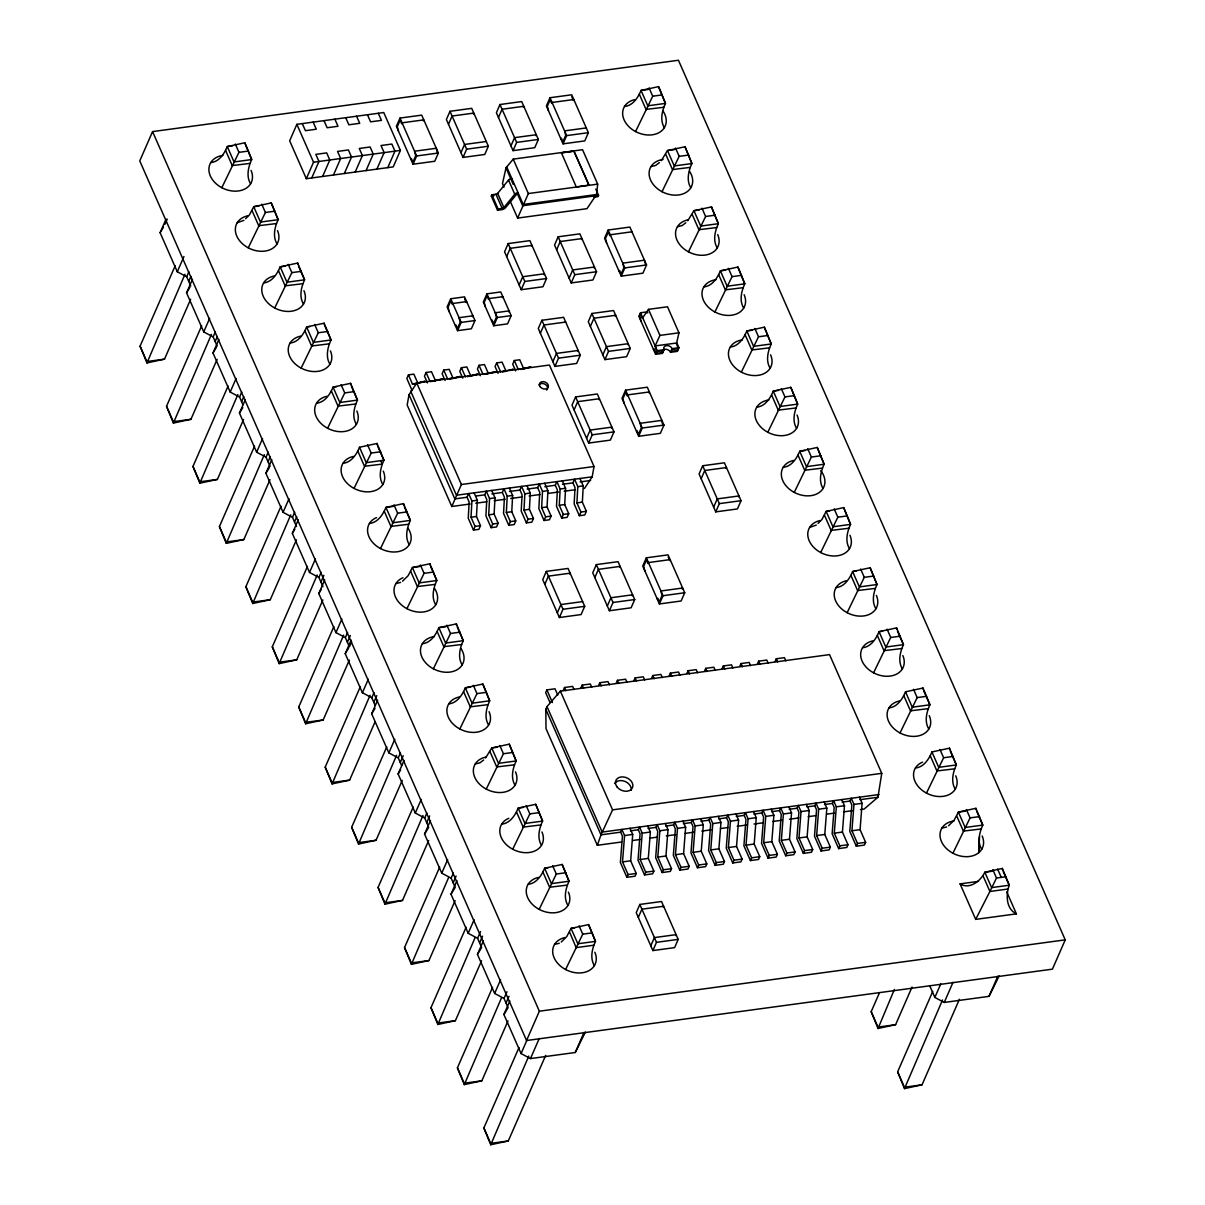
<?xml version="1.0" encoding="UTF-8"?>
<svg xmlns="http://www.w3.org/2000/svg" width="1205" height="1205" viewBox="0 0 1205 1205"><rect width="100%" height="100%" fill="white"/><g stroke="black" fill="none" stroke-linecap="round" stroke-linejoin="round"><path stroke-width="1.5" d="M960.069 883.867C969.769 889.998 980.795 880.704 984.831 872.224L1002.364 868.443L1009.248 885.223C1005.844 894.547 1005.874 908.871 1016.402 913.857L975.689 919.385L960.069 883.867L978.581 881.367M948.546 825.756L954.134 820.213L958.382 812.095L975.914 808.314L982.798 825.094C979.409 832.414 977.15 842.054 981.714 849.329M979.303 839.599L978.731 852.733L979.499 836.707M473.475 530.064L475.071 526.404L471.035 517.246L471.923 500.994L468.655 493.583L467.058 497.243L469.137 501.973L468.263 518.24L473.475 530.064L478.897 529.341L480.494 525.666L476.472 516.508L477.346 500.256L474.092 492.845M491.113 527.669L492.709 524.009L488.688 514.851L489.561 498.599L486.308 491.188L484.696 494.848L486.79 499.578L485.916 515.845L491.113 527.669L496.55 526.947L498.147 523.271L494.125 514.113L494.999 497.861L491.73 490.45M508.766 525.29L510.363 521.614L506.341 512.456L507.215 496.204L503.946 488.793L502.349 492.453L504.428 497.183L503.554 513.451L508.766 525.29L514.189 524.552L515.785 520.876L511.764 511.733L512.637 495.466L509.384 488.055M526.404 522.895L528.016 519.219L523.979 510.061L524.853 493.809L521.599 486.398L520.003 490.058L522.081 494.788L521.208 511.056L526.404 522.895L531.842 522.157L533.438 518.481L529.417 509.338L530.29 493.071L527.022 485.66M544.058 520.5L545.654 516.825L541.632 507.667L542.506 491.414L539.253 484.003L537.641 487.663L539.735 492.393L538.846 508.661L544.058 520.5L549.48 519.762L551.092 516.101L547.055 506.944L547.944 490.676L544.675 483.265M561.711 518.105L563.307 514.43L559.271 505.272L560.159 489.019L556.891 481.608L555.294 485.269L557.373 489.998L556.499 506.266L561.711 518.105L567.133 517.367L568.73 513.707L564.708 504.549L565.582 488.281L562.328 480.87M579.349 515.71L580.946 512.035L576.924 502.892L577.798 486.624L574.544 479.213L572.932 482.874L575.026 487.603L574.152 503.871L579.349 515.71L584.787 514.972L586.383 511.312L582.361 502.154L583.235 485.886L579.967 478.475M626.886 877.315L628.091 874.574L622.518 861.906L624.567 835.547L621.87 829.417L620.665 832.158L622.428 836.165L620.379 862.524L626.886 877.315L635.035 876.216L636.225 873.474L630.652 860.792L632.715 834.432L630.019 828.302M644.539 874.935L645.729 872.179L640.156 859.511L642.205 833.152L639.524 827.022L638.319 829.763L640.081 833.77L638.017 860.129L644.539 874.935L652.673 873.821L653.878 871.079L648.305 858.397L650.354 832.037L647.657 825.922M662.178 872.541L663.383 869.784L657.81 857.116L659.858 830.757L657.162 824.627L655.972 827.368L657.719 831.375L655.671 857.734L662.178 872.541L670.326 871.426L671.531 868.685L665.958 856.002L668.007 829.642L665.311 823.527M679.831 870.146L681.021 867.389L675.448 854.722L677.511 828.362L674.815 822.232L673.61 824.973L675.372 828.98L673.324 855.339L679.831 870.146L687.965 869.031L689.17 866.29L683.596 853.607L685.645 827.248L682.964 821.132M697.469 867.751L698.674 864.994L693.101 852.327L695.149 825.967L692.453 819.837L691.263 822.578L693.026 826.585L690.962 852.944L697.469 867.751L705.618 866.636L706.823 863.895L701.25 851.212L703.298 824.853L700.602 818.737M715.122 865.356L716.327 862.599L710.754 849.932L712.803 823.572L710.106 817.442L708.902 820.183L710.664 824.19L708.615 850.549L715.122 865.356L723.271 864.241L724.461 861.5L718.888 848.832L720.952 822.458L718.255 816.342M732.761 862.961L733.966 860.204L728.392 847.537L730.441 821.177L727.76 815.047L726.555 817.788L728.317 821.795L726.254 848.154L732.761 862.961L740.909 861.846L742.114 859.105L736.541 846.437L738.59 820.063L735.894 813.947M750.414 860.566L751.619 857.809L746.046 845.142L748.094 818.782L745.398 812.652L744.208 815.393L745.955 819.4L743.907 845.759L750.414 860.566L758.563 859.451L759.768 856.71L754.194 844.042L756.243 817.668L753.547 811.552M768.067 858.171L769.257 855.414L763.684 842.747L765.747 816.388L763.051 810.257L761.846 812.998L763.609 817.005L761.56 843.364L768.067 858.171L776.201 857.056L777.406 854.315L771.833 841.647L773.881 815.273L771.2 809.158M785.705 855.776L786.91 853.02L781.337 840.352L783.386 813.993L780.689 807.862L779.499 810.604L781.262 814.61L779.198 840.97L785.705 855.776L793.854 854.661L795.059 851.92L789.486 839.252L791.534 812.878L788.838 806.763M803.358 853.381L804.563 850.625L798.99 837.957L801.039 811.598L798.343 805.467L797.138 808.209L798.9 812.215L796.851 838.575L803.358 853.381L811.507 852.266L812.697 849.525L807.124 836.857L809.188 810.483L806.491 804.368M820.997 850.986L822.202 848.23L816.629 835.562L818.677 809.203L815.996 803.072L814.791 805.829L816.553 809.82L814.49 836.18L820.997 850.986L829.145 849.871L830.35 847.13L824.777 834.463L826.826 808.103L824.13 801.973M838.65 848.591L839.855 845.835L834.282 833.167L836.33 806.808L833.634 800.677L832.444 803.434L834.191 807.425L832.143 833.785L838.65 848.591L846.799 847.476L847.989 844.735L842.431 832.068L844.479 805.708L841.783 799.578M856.303 846.196L857.493 843.44L851.92 830.772L853.984 804.413L851.287 798.282L850.082 801.039L851.845 805.03L849.796 831.39L856.303 846.196L864.437 845.082L865.642 842.34L860.069 829.673L862.117 803.313L859.436 797.183M510.061 200.874L517.623 218.09L586.971 208.676L596.535 194.517L597.695 184.139L582.557 149.721L513.21 159.12L506.01 167.857L502.485 183.657L504.006 187.106M860.37 809.594L864.09 809.082L877.918 797.258L881.759 773.339L829.537 654.616L560.37 691.143L547.01 706.597L545.805 709.338L546.016 728.648L597.319 845.292L621.569 841.994M584.44 488.492L592.182 476.819L594.035 466.516L549.42 365.04L416.779 383.039L409.022 394.713L407.17 405.016L451.8 506.492L470.221 503.991M640.141 313.692L642.22 318.421L648.501 309.354L667.51 306.778L678.957 332.821L676.442 343.892L678.52 348.622L671.727 349.54M210.77 162.585C219.069 161.937 224.401 153.592 227.278 146.558L244.811 142.777L251.694 159.557C248.305 166.877 246.046 176.517 250.61 183.793M245.609 218.753L249.48 214.821L253.728 206.703L271.261 202.907L278.144 219.687C274.74 227.007 272.481 236.647 277.06 243.937M263.654 282.874C271.953 282.211 277.286 273.866 280.178 266.832L297.71 263.051L304.579 279.831C301.19 287.151 298.93 296.791 303.494 304.082M290.104 343.003C298.403 342.356 303.735 334.011 306.612 326.977L324.16 323.196L331.029 339.976C327.64 347.296 325.38 356.936 329.944 364.211M316.553 403.148C324.853 402.5 330.185 394.156 333.062 387.121L350.595 383.326L357.478 400.105C354.074 407.426 351.815 417.066 356.394 424.356M369.438 523.422C377.737 522.774 383.07 514.43 385.946 507.395L403.494 503.615L410.363 520.394C406.974 527.715 404.714 537.355 409.278 544.63M402.56 581.202L408.149 575.659L412.396 567.54L429.929 563.744L436.812 580.524C433.423 587.859 431.164 597.484 435.728 604.774M422.337 643.711C430.637 643.048 435.969 634.704 438.846 627.669L456.379 623.889L463.262 640.668C459.858 647.989 457.599 657.629 462.178 664.919M448.772 703.856C457.072 703.193 462.404 694.848 465.296 687.814L482.828 684.033L489.697 700.813C486.308 708.133 484.049 717.773 488.612 725.049M624.521 106.447C632.836 105.799 638.153 97.439 641.045 90.42L658.578 86.624L665.461 103.404C662.057 110.724 659.798 120.364 664.362 127.655M485.555 758.035L491.73 747.959L509.278 744.178L516.147 760.957C512.758 768.278 510.498 777.903 515.062 785.193M661.304 160.642L667.48 150.55L685.027 146.769L691.896 163.549C688.507 170.869 686.248 180.509 690.811 187.799M501.672 824.13C509.971 823.482 515.303 815.122 518.18 808.088L535.713 804.307L542.596 821.087C539.192 828.407 536.933 838.047 541.512 845.338M687.754 220.786L693.929 210.694L711.462 206.914L718.346 223.693C714.957 231.014 712.682 240.654 717.261 247.929M528.121 884.274C536.421 883.611 541.738 875.267 544.63 868.233L562.163 864.452L569.046 881.232C565.642 888.552 563.383 898.192 567.947 905.467M703.871 286.865C712.17 286.218 717.487 277.873 720.379 270.839L737.912 267.043L744.795 283.823C741.391 291.143 739.132 300.783 743.711 308.073M561.229 942.039L566.817 936.496L571.065 928.377L588.612 924.597L595.481 941.376C592.092 948.697 589.832 958.321 594.396 965.612M730.305 347.01C738.605 346.347 743.937 338.003 746.814 330.968L764.362 327.188L771.23 343.967C767.841 351.288 765.582 360.928 770.146 368.218M756.755 407.139C765.055 406.492 770.387 398.147 773.264 391.113L790.796 387.332L797.68 404.112C794.291 411.432 792.031 421.072 796.595 428.347M783.205 467.284C791.504 466.636 796.836 458.292 799.713 451.257L817.246 447.462L824.13 464.241C820.726 471.577 818.466 481.202 823.045 488.492M818.044 523.452L821.9 519.521L826.163 511.387L843.696 507.606L850.579 524.386C847.175 531.706 844.916 541.346 849.48 548.637M836.089 587.573C844.389 586.91 849.721 578.566 852.598 571.532L870.146 567.751L877.014 584.53C873.625 591.851 871.366 601.491 875.93 608.766M862.539 647.703C870.838 647.055 876.171 638.71 879.048 631.676L896.58 627.895L903.464 644.675C900.075 651.995 897.8 661.62 902.379 668.911M888.989 707.847C897.288 707.199 902.605 698.84 905.497 691.806L923.03 688.025L929.914 704.805C926.509 712.125 924.25 721.765 928.829 729.055M915.423 767.992C923.723 767.329 929.055 758.984 931.932 751.95L949.48 748.169L956.348 764.949C952.959 772.269 950.7 781.909 955.264 789.185M597.319 845.292L600.994 834.839L612.577 809.865L560.37 691.143M451.8 506.492L461.394 484.515L416.779 383.039M517.623 218.09L528.347 193.553L513.21 159.12M152.568 131.601L139.765 160.913L526.555 1040.517L1052.432 969.151L1065.235 939.855L678.445 60.25L152.568 131.601L539.358 1011.206L526.555 1040.517M190.736 285.992L186.685 276.758L177.286 271.773L160.114 232.701L166.034 219.129M165.025 224.175L167.224 219.144M190.661 299.262L164.498 359.15L146.95 362.931L140.081 346.151L175.207 265.733M177.286 271.773L183.958 256.499M184.968 274.273L146.95 362.931M221.81 187.709L238.951 152.342L235.321 144.058M186.685 276.758L188.884 271.728M188.718 281.383L190.917 276.352M217.186 346.136L213.134 336.903L203.735 331.902L186.564 292.845L192.484 279.274M217.111 359.391L190.932 419.295L173.4 423.076L166.531 406.296L201.657 325.862M203.735 331.902L209.67 318.346M296.867 124.326L289.667 140.804L306.326 178.686L393.207 166.893L400.406 150.414L383.747 112.532L296.867 124.326L313.526 162.208L306.326 178.686M211.417 334.418L173.4 423.076M248.26 247.838L265.401 212.487L261.756 204.202M213.134 336.903L215.334 331.872M215.153 341.527L217.352 336.481M242.958 404.744L239.569 397.048L230.185 392.047L212.999 352.975L218.933 339.418M311.749 177.948L318.948 161.47L315.831 154.361L326.691 152.899L329.809 159.994L322.609 176.472M243.546 419.536L217.382 479.424L199.849 483.205L192.966 466.425L228.107 386.007M230.185 392.047L236.105 378.475M333.469 174.996L340.669 158.518L337.551 151.423L348.411 149.947L351.529 157.042L344.329 173.535M237.867 394.562L199.849 483.205M274.71 307.983L291.851 272.631L288.206 264.347M239.569 397.048L241.768 392.002M241.603 401.657L243.802 396.626M270.086 466.41L266.019 457.177L256.635 452.191L239.449 413.119L245.368 399.548M355.189 172.059L362.389 155.581L359.271 148.471L370.131 146.995L373.249 154.104L366.049 170.583M269.995 479.68L243.832 539.569L226.299 543.35L219.415 526.57L254.556 446.151M376.909 169.107L384.109 152.628L380.991 145.519L391.851 144.058L394.969 151.152L387.769 167.631M399.985 118.075L396.385 126.329L413.044 164.211L434.764 161.259L438.364 153.02L421.705 115.138L399.985 118.075L416.644 155.972L413.044 164.211M256.635 452.191L262.554 438.62M398.478 131.059L397.304 126.585L400.105 120.184L401.672 123.738L402.078 122.82L423.799 119.867L423.392 120.786M264.302 454.692L226.299 543.35M301.145 368.128L318.301 332.761L314.656 324.476M266.019 457.177L268.218 452.146M268.052 461.801L270.251 456.77M296.52 526.555L292.469 517.322L283.07 512.321L265.898 473.264L271.818 459.692M410.965 159.467L411.372 158.548L412.923 162.103L415.725 155.701L414.565 151.228L436.285 148.275L437.445 152.749M449.992 111.297L446.392 119.536L463.051 157.418L484.772 154.466L488.371 146.227L471.712 108.345L449.992 111.297L466.651 149.179L463.051 157.418M296.445 539.825L270.281 599.713L252.734 603.494L245.865 586.715L280.991 506.296M448.486 124.266L452.086 116.026L473.806 113.089L473.399 113.993M283.07 512.321L289.004 498.765M290.751 514.836L252.734 603.494M327.594 428.257L344.735 392.905L341.09 384.621M292.469 517.322L294.668 512.291M294.487 521.946L296.701 516.9M322.97 586.699L318.903 577.466L309.519 572.465L292.333 533.393L298.268 519.837M460.973 152.689L464.573 144.449L486.293 141.497M499.985 104.519L496.385 112.758L513.044 150.64L534.764 147.688L538.364 139.449L521.705 101.566L499.985 104.519L516.644 142.401L513.044 150.64M498.463 117.488L502.063 109.248L523.783 106.296L523.377 107.215M322.88 599.954L296.716 659.843L279.183 663.624L272.3 646.844L307.441 566.425M343.003 463.292C351.303 462.63 356.62 454.285 359.512 447.251L377.045 443.47L383.928 460.25C380.524 467.57 378.265 477.21 382.829 484.5M309.519 572.465L315.439 558.894M317.201 574.981L279.183 663.624M354.044 488.402L371.185 453.05L367.54 444.765M318.903 577.466L321.102 572.42M408.435 374.875L412.456 384.034L417.894 383.295L413.857 374.137L408.435 374.875L406.838 378.536L412.035 390.375M510.95 145.895L514.55 137.656L536.27 134.719L535.879 135.623M320.937 582.075L323.874 575.372M497.545 210.273L498.102 208.992L502.184 208.435A1.687 0.874 -23.7 0 0 503.901 207.561L514.761 194.261A3.193 1.642 -23.7 0 1 518.03 192.619L505.498 207.757A3.811 1.958 -23.7 0 1 501.611 209.715L497.545 210.273L491.294 196.069L491.866 194.788L495.933 194.231A1.687 0.874 -23.7 0 0 497.665 193.357L508.525 180.057A3.193 1.642 -23.7 0 1 511.779 178.415M351.619 641.798L349.42 646.844L345.353 637.596L335.969 632.61L318.783 593.538L324.717 579.967M450.715 298.75L447.115 306.989L457.538 330.667L471.381 328.784L474.981 320.545L464.573 296.867L450.715 298.75L461.138 322.428L457.538 330.667M449.209 311.718L448.034 307.26L450.836 300.843L452.402 304.398L452.809 303.479L466.651 301.596L466.245 302.515L464.693 298.961M431.917 381.398L435.532 380.901L431.511 371.743L426.088 372.481L424.476 376.141L427.459 382.904M549.992 97.725L546.392 105.965L563.051 143.847L584.771 140.91L588.371 132.671L571.712 94.788L549.992 97.725L566.651 135.608L563.051 143.847M548.471 110.709L547.311 106.236L550.113 99.834L551.679 103.374L552.071 102.47L573.791 99.518L573.399 100.437L571.833 96.882M455.445 325.922L455.851 325.004L457.418 328.558L460.205 322.157L459.045 317.683L472.902 315.8L472.496 316.719M449.57 379.003L453.185 378.506L449.164 369.348L443.726 370.086L442.13 373.746L445.097 380.509M349.329 660.099L323.166 719.988L305.633 723.768L298.75 706.989L333.89 626.57M335.969 632.61L341.889 619.039M508.164 243.576L504.564 251.815L521.223 289.697L542.943 286.76L546.543 278.521L529.884 240.638L508.164 243.576L524.823 281.458L521.223 289.697M486.91 293.839L483.31 302.078L493.719 325.757L507.576 323.874L511.176 315.635L500.753 291.956L486.91 293.839L497.319 317.518L493.719 325.757M506.657 256.56L510.257 248.32L531.977 245.368L531.571 246.287M485.389 306.808L484.229 302.35L487.031 295.933L488.597 299.488L488.989 298.569L502.846 296.686L502.44 297.605M343.651 635.11L305.633 723.768M380.479 548.546L397.635 513.194L393.99 504.895M560.973 139.117L561.364 138.198L562.931 141.753L565.732 135.337L564.573 130.878L586.293 127.926M467.179 376.337L477.948 374.062L470.839 376.111L466.802 366.953L461.379 367.691L459.768 371.351L462.75 378.114M345.353 637.596L347.552 632.565M347.386 642.22L350.324 635.502M561.425 152.839L574.002 151.122L561.425 152.839L576.276 186.971L588.929 185.073L574.002 151.122M375.177 705.437L371.803 697.74L362.404 692.739L345.233 653.682L351.152 640.111M491.64 321.012L492.047 320.093L493.598 323.648L496.4 317.246L495.24 312.773L509.082 310.89L508.691 311.809M484.862 374.213L488.477 373.716L484.455 364.558L479.018 365.296L477.421 368.956L480.403 375.719M519.144 284.967L522.744 276.728L544.464 273.776L544.058 274.695M502.5 371.818L506.13 371.321L502.093 362.163L496.671 362.901L495.074 366.561L498.042 373.324M375.026 721.946L349.616 780.132L332.068 783.913L325.199 767.133L360.325 686.714M558.156 236.798L554.556 245.037L571.215 282.919L592.935 279.982L596.535 271.728L579.876 233.845L558.156 236.798L574.815 274.68L571.215 282.919M362.404 692.739L368.338 679.183M556.635 249.766L560.235 241.527L581.955 238.59L581.548 239.509M588.929 185.073L573.926 151.303M520.123 369.152L530.893 366.877L523.768 368.926L519.747 359.768L514.324 360.506L512.712 364.166L515.695 370.929M370.086 695.255L332.068 783.913M406.929 608.676L424.07 573.324L420.44 565.04M371.803 697.74L374.002 692.709M373.836 702.364L376.758 695.647M541.889 320.274L538.289 328.513L554.948 366.395L576.668 363.443L580.268 355.204L563.609 317.322L541.889 320.274L558.548 358.156L554.948 366.395M401.627 765.582L398.252 757.885L388.854 752.884L371.682 713.812L377.602 700.256M595.782 189.049L598.554 195.361L597.996 196.641L593.929 197.198M540.367 333.243L543.967 325.004L565.687 322.051M569.121 278.189L572.721 269.95L594.442 266.998L594.05 267.917M635.577 131.556L652.718 96.204L649.073 87.92M608.163 230.019L604.564 238.259L621.223 276.141L642.943 273.189L646.543 264.949L629.884 227.067L608.163 230.019L624.823 267.902L621.223 276.141M552.869 361.666L556.469 353.411L578.189 350.474L577.782 351.393M606.642 242.988L605.482 238.515L608.284 232.113L609.835 235.668L610.242 234.749L631.962 231.797M402.229 780.373L376.05 840.262L358.518 844.057L351.649 827.278L386.775 746.844M388.854 752.884L394.788 739.313M396.535 755.399L358.518 844.057M433.378 668.82L450.519 633.469L446.874 625.184M591.881 313.481L588.281 321.735L604.925 359.617L626.645 356.665L630.245 348.426L613.586 310.544L591.881 313.481L608.525 351.378L604.925 359.617M398.252 757.885L400.452 752.854M590.36 326.465L593.96 318.225L615.68 315.273L615.273 316.192M400.271 762.494L403.208 755.791M428.076 825.711L424.687 818.029L415.303 813.029L398.117 773.956L404.052 760.4M619.129 271.396L619.536 270.477L621.102 274.032L623.904 267.631L622.729 263.157L644.449 260.22L645.624 264.678M662.012 191.7L679.168 156.349L675.523 148.064M575.598 396.942L571.998 405.181L588.658 443.063L610.378 440.111L613.978 431.872L597.319 393.99L575.598 396.942L592.258 434.824L588.658 443.063M574.092 409.911L577.692 401.672L599.412 398.719L599.006 399.638M602.846 354.873L606.446 346.633L628.167 343.696L627.775 344.6M428.664 840.518L402.5 900.406L384.967 904.187L378.084 887.407L413.225 806.989M415.303 813.029L421.223 799.457M647.868 312.758A4.519 3.389 23.6 0 1 647.326 311.854L640.533 312.773L638.936 316.433L655.595 354.315L662.389 353.396L663.985 349.736A4.519 3.389 23.6 0 1 666.501 345.624A4.519 3.389 23.6 0 1 672.134 348.622L678.912 347.703L676.833 342.973L655.113 345.925L656.8 351.574L663.578 350.655M586.579 438.319L590.179 430.08L611.899 427.142L611.507 428.046M422.985 815.529L384.967 904.187M459.828 728.965L476.969 693.613L473.324 685.314M641.015 321.163L639.343 315.514M424.687 818.029L426.886 812.983M646.919 312.773L647.326 311.854M426.721 822.638L429.658 815.921M585.374 1032.098L575.267 1052.507L530.471 1058.577L521.087 1053.577L503.901 1014.52L508.088 1007.681L504.021 998.448L494.637 993.447L477.451 954.375L481.639 947.537L477.587 938.303L468.188 933.303L451.016 894.231L455.204 887.392L451.137 878.159L441.753 873.158L424.567 834.101L430.486 820.53M546.332 571.396L542.732 579.635L559.391 617.517L581.111 614.565L584.711 606.326L568.052 568.444L546.332 571.396L562.991 609.278L559.391 617.517M625.591 390.149L621.991 398.388L638.65 436.285L660.37 433.333L663.97 425.094L647.311 387.212L625.591 390.149L642.25 428.031L638.65 436.285M688.462 251.845L705.603 216.478L701.958 208.194M544.811 584.365L548.411 576.126L570.131 573.188L569.739 574.092M624.07 403.133L622.91 398.659L625.711 392.258L627.263 395.812L627.669 394.894L649.39 391.941L648.983 392.86M653.517 349.586L653.908 348.667L656.002 353.396L662.78 352.478M655.595 354.315L657.192 350.655L640.533 312.773M455.113 900.662L428.95 960.551L411.417 964.331L404.534 947.552L439.674 867.133M441.753 873.158L447.673 859.602M662.148 351.544A4.519 3.389 23.6 0 1 666.004 349.269A4.519 3.389 23.6 0 1 670.522 352.297L672.134 348.622M557.312 612.788L560.912 604.549L582.633 601.596M636.556 431.541L636.963 430.622L638.53 434.177L641.331 427.775L640.156 423.301L661.876 420.349L661.485 421.268M678.912 347.703L677.315 351.378L670.522 352.297M448.682 877.391L411.417 964.331M486.263 789.109L503.419 753.743L499.774 745.458M451.137 878.159L453.336 873.128M453.17 882.783L456.093 876.065M451.016 894.231L456.936 880.674M596.339 564.603L592.74 572.842L609.399 610.739L631.119 607.787L634.719 599.548L618.06 561.666L596.339 564.603L612.999 602.485L609.399 610.739M594.818 577.587L598.418 569.347L620.138 566.395L619.747 567.314M557.81 695.119L555.023 688.793L546.874 689.893L545.669 692.634L550.007 702.5M714.911 311.975L732.053 276.623L728.407 268.338M563.322 690.254L564.527 687.498L572.661 686.398L574.062 689.561M481.563 960.792L455.4 1020.68L437.852 1024.476L430.983 1007.696L466.109 927.263M607.32 605.995L610.92 597.755L632.64 594.803L632.233 595.722M468.188 933.303L474.122 919.746M580.976 687.859L582.166 685.103L590.314 684.003L591.7 687.166M475.132 937.52L437.852 1024.476M512.712 849.239L529.854 813.887L526.208 805.603M477.587 938.303L480.509 931.586M646.347 557.825L642.747 566.064L659.406 603.946L681.126 600.994L684.726 592.755L668.067 554.872L646.347 557.825L663.006 595.707L659.406 603.946M479.605 942.913L482.542 936.21M644.826 570.793L643.666 566.335L646.467 559.918L648.034 563.473L648.441 562.554L670.146 559.617L669.754 560.521L668.188 556.981M477.451 954.375L483.386 940.819M598.614 685.464L599.819 682.708L607.968 681.608L609.353 684.771M741.346 372.119L758.502 336.767L754.857 328.483M702.681 465.748L699.081 473.987L715.74 511.869L737.445 508.932L741.045 500.693L724.401 462.81L702.681 465.748L719.34 503.63L715.74 511.869M701.159 478.731L704.759 470.492L726.479 467.54L726.073 468.459M616.267 683.069L617.457 680.313L625.606 679.213L627.007 682.376M657.327 599.216L657.734 598.298L659.286 601.852L662.087 595.436L660.927 590.977L682.648 588.025L682.241 588.944M507.998 1020.936L481.834 1080.825L464.302 1084.605L457.418 1067.826L492.559 987.407M494.637 993.447L500.557 979.876M633.905 680.674L635.11 677.918L643.259 676.818L644.645 679.981M713.646 507.139L717.246 498.9L738.966 495.948L738.575 496.867M501.566 997.665L464.302 1084.605M539.162 909.383L556.303 874.032L552.658 865.732M504.021 998.448L506.959 991.73M506.055 1003.057L508.992 996.339M503.901 1014.52L509.836 1000.948M651.559 678.279L652.764 675.523L660.897 674.423L662.298 677.587M767.796 432.264L784.952 396.912L781.307 388.613M669.212 675.885L670.402 673.128L678.551 672.029L679.936 675.192M545.669 1055.414L508.284 1140.969L490.751 1144.75L483.868 1127.97L519.009 1047.552M686.85 673.49L688.055 670.733L696.204 669.634L697.59 672.797M521.087 1053.577L527.007 1040.02M528.769 1056.092L490.751 1144.75M530.471 1058.577L539.268 1038.439M704.503 671.095L705.693 668.338L713.842 667.239L715.243 670.402M794.246 492.393L811.387 457.041L807.742 448.757M722.141 668.7L723.346 665.943L731.495 664.844L732.881 668.007M739.795 666.305L741 663.548L749.133 662.449L750.534 665.612M575.267 1052.507L584.063 1032.354M639.825 904.443L636.225 912.682L652.884 950.564L674.604 947.627L678.204 939.388L661.545 901.506L639.825 904.443L656.484 942.325L652.884 950.564M638.304 917.427L641.904 909.188L663.624 906.235L663.217 907.154M757.448 663.91L758.638 661.153L766.787 660.054L768.172 663.217M820.695 552.538L837.837 517.186L834.191 508.902M650.79 945.835L654.39 937.595L676.11 934.643L675.719 935.562M775.086 661.515L776.291 658.758L784.44 657.659L785.826 660.822M847.13 612.682L864.286 577.331L860.641 569.031M873.58 672.827L890.721 637.46L887.076 629.176M900.03 732.956L917.171 697.605L913.526 689.32M926.464 793.101L943.62 757.749L939.975 749.45M912.049 987.046L895.601 1024.687L878.068 1028.467L871.185 1011.688L879.409 992.86M894.396 989.441L878.068 1028.467M952.914 853.245L970.07 817.879L966.425 809.594M959.421 999.261L922.036 1084.816L904.503 1088.612L897.635 1071.832L932.76 991.399M999.141 975.96L989.034 996.354L944.238 1002.44L934.839 997.439L940.774 983.883M942.521 999.954L904.503 1088.612M1007.561 889.079L989.908 891.474L996.505 878.023L992.86 869.739M944.238 1002.44L953.035 982.301M989.034 996.354L997.83 976.216M655.113 345.925L659.948 335.397L648.501 309.354M250.007 163.413L232.49 165.522M276.457 223.558L258.939 225.666M302.892 283.687L285.389 285.811M329.342 343.832L311.824 345.956M355.791 403.976L338.274 406.085M381.111 461.545L382.241 464.106L364.723 466.23M408.676 524.25L391.173 526.374M435.126 584.395L417.608 586.504M663.774 107.275L646.257 109.384M461.575 644.524L444.058 646.648M690.209 167.405L672.691 169.528M488.01 704.669L470.507 706.793M716.659 227.549L699.141 229.673M514.46 764.813L496.942 766.922M743.108 287.694L725.591 289.803M540.909 824.943L523.392 827.067M769.543 347.823L752.04 349.947M567.359 885.088L549.842 887.211M795.993 407.968L778.475 410.092M822.443 468.112L804.925 470.221M848.892 528.242L831.375 530.366M875.327 588.386L857.809 590.51M901.777 648.531L884.259 650.64M928.227 708.661L910.709 710.784M954.661 768.805L937.159 770.929M981.111 828.95L963.593 831.058M990.043 891.203L975.689 919.385M579.108 925.877L582.753 934.161L565.597 969.528M160.114 232.701L163.458 227.233M186.564 292.845L189.908 287.362M212.999 352.975L216.358 347.507M239.449 413.119L242.792 407.651M265.898 473.264L269.242 467.781M292.333 533.393L294.848 529.296M318.783 593.538L321.298 589.441M345.233 653.682L348.576 648.2M371.682 713.812L375.026 708.344M398.117 773.956L400.632 769.859M424.567 834.101L428.754 827.263M659.376 162.6L655.686 165.431L650.971 166.591M685.811 222.744L682.12 225.576L677.421 226.721M483.612 760.009L479.936 762.84L475.222 763.985M569.573 932.067L576.156 947.627L593.794 945.232M243.877 220.364L237.219 222.729M816.312 525.064L809.639 527.429M400.587 582.422L395.888 583.566M559.271 943.259L554.556 944.404M946.573 826.976L941.873 828.121M412.456 384.034L425.019 381.247L419.671 382.783M437.325 380.388L442.657 378.852L430.11 381.639L426.088 372.481M449.54 378.732L460.31 376.457L454.963 377.993M484.832 373.942L495.601 371.667L492.047 372.691M502.47 371.547L513.255 369.272L509.685 370.297M232.58 145.835L227.278 146.558L234.041 161.952L251.694 159.557L244.811 142.777M648.094 89.456L641.045 90.42L647.808 105.799L665.461 103.404L658.578 86.624M238.951 152.342L248.456 151.062M652.718 96.204L662.223 94.909M313.526 162.208L400.406 150.414M416.644 155.972L438.364 153.02M466.651 149.179L488.371 146.227M516.644 142.401L538.364 139.449M566.651 135.608L588.371 132.671M259.015 205.98L253.728 206.703L260.491 222.082L278.144 219.687L271.261 202.907M674.544 149.601L667.48 150.55L674.258 165.944L691.896 163.549L685.027 146.769M265.401 212.487L274.906 211.191M679.168 156.349L688.673 155.053M491.294 196.069L494.02 195.692M528.347 193.553L597.695 184.139M596.535 194.517L523.226 204.458L506.567 166.576M598.554 195.361L522.669 205.739L517.472 193.9M285.465 266.124L280.178 266.832L286.941 282.226L304.579 279.831L298.569 266.154M699.231 209.971L693.929 210.694L700.692 226.088L718.346 223.693L711.462 206.914M291.851 272.631L301.355 271.336M705.603 216.478L715.107 215.198M524.823 281.458L546.543 278.521M574.815 274.68L596.535 271.728M624.823 267.902L646.543 264.949M310.152 326.495L306.612 326.977L313.39 342.371L331.029 339.976L325.019 326.284M725.666 270.116L720.379 270.839L727.142 286.218L744.795 283.823L737.912 267.043M318.301 332.761L327.79 331.48M732.053 276.623L741.557 275.343M164.498 359.15L146.844 361.545L140.081 346.151M461.138 322.428L474.981 320.545M497.319 317.518L511.176 315.635M659.948 335.397L678.957 332.821M336.587 386.639L333.062 387.121L339.825 402.5L357.478 400.105L351.468 386.428M748.591 330.727L752.116 330.26M558.548 358.156L580.268 355.204M608.525 351.378L630.245 348.426M344.735 392.905L354.24 391.625M657.192 350.655L663.985 349.736M758.502 336.767L768.007 335.472M467.209 376.608L470.839 376.111M520.153 369.423L523.768 368.926M670.929 351.378L677.722 350.459M190.932 419.295L173.294 421.675L166.531 406.296M778.566 390.39L773.264 391.113L780.027 406.507L797.68 404.112L790.796 387.332M371.185 453.05L380.69 451.755M784.952 396.912L794.441 395.617M217.382 479.424L199.744 481.819L192.966 466.425M592.258 434.824L613.978 431.872M642.25 428.031L663.97 425.094M461.394 484.515L594.035 466.516M592.182 476.819L456.439 495.24L410.634 391.053M393.011 506.431L385.946 507.395L392.725 522.789L410.363 520.394L404.353 506.718M805 450.534L799.713 451.257L806.476 466.636L824.13 464.241L817.246 447.462M467.058 497.243L454.842 498.9L409.022 394.713M475.975 496.023L484.696 494.848M491.881 493.869L502.349 492.453M509.519 491.474L520.003 490.058M527.172 489.079L537.641 487.663M544.826 486.684L555.294 485.269M562.464 484.289L572.932 482.874M580.117 481.895L590.586 480.479M471.923 500.994L477.346 500.256M489.561 498.599L494.999 497.861M507.215 496.204L512.637 495.466M524.853 493.809L530.29 493.071M542.506 491.414L547.944 490.676M560.159 489.019L565.582 488.281M577.798 486.624L583.235 485.886M397.635 513.194L407.139 511.899M811.387 457.041L820.891 455.761M475.749 503.238L486.805 501.732M494.171 500.738L505.226 499.247M510.754 498.493L521.795 496.987M529.176 495.993L540.232 494.487M547.597 493.493L558.653 491.986M564.181 491.233L575.222 489.742M243.832 539.569L226.179 541.964L219.415 526.57M471.035 517.246L476.472 516.508M488.688 514.851L494.125 514.113M506.341 512.456L511.764 511.733M523.979 510.061L529.417 509.338M541.632 507.667L547.055 506.944M559.271 505.272L564.708 504.549M576.924 502.892L582.361 502.154M475.071 526.404L480.494 525.666M492.709 524.009L498.147 523.271M510.363 521.614L515.785 520.876M528.016 519.219L533.438 518.481M545.654 516.825L551.092 516.101M563.307 514.43L568.73 513.707M580.946 512.035L586.383 511.312M719.34 503.63L741.045 500.693M419.461 566.576L412.396 567.54L419.159 582.919L436.812 580.524L430.803 566.847M829.688 510.92L826.163 511.387L832.926 526.781L850.579 524.386L843.696 507.606M424.07 573.324L433.574 572.044M837.837 517.186L847.341 515.891M270.281 599.713L252.628 602.108L245.865 586.715M562.991 609.278L584.711 606.326M612.999 602.485L634.719 599.548M663.006 595.707L684.726 592.755M445.895 626.721L438.846 627.669L445.609 643.063L463.262 640.668L457.237 626.992M856.137 571.05L852.598 571.532L859.376 586.925L877.014 584.53L870.146 567.751M450.519 633.469L460.024 632.173M864.286 577.331L873.791 576.035M296.716 659.843L279.078 662.238L272.3 646.844M470.583 687.091L465.296 687.814L472.059 703.208L489.697 700.813L482.828 684.033M882.572 631.194L879.048 631.676L885.811 647.055L903.464 644.675L897.454 630.983M476.969 693.613L486.474 692.318M890.721 637.46L900.225 636.18M323.166 719.988L305.513 722.382L298.75 706.989M497.032 747.236L491.73 747.959L498.509 763.337L516.147 760.957L509.278 744.178M503.419 753.743L512.908 752.462M917.171 697.605L926.675 696.309M349.616 780.132L331.962 782.527L325.199 767.133M519.942 807.862L523.467 807.38M529.854 813.887L539.358 812.592M943.62 757.749L953.125 756.454M376.05 840.262L358.412 842.657L351.649 827.278M612.577 809.865L881.759 773.339M879.108 794.517L602.184 832.083L547.01 706.597M620.665 832.158L600.994 834.839L545.805 709.338M630.396 830.848L638.319 829.763M648.049 828.453L655.972 827.368M665.687 826.058L673.61 824.973M683.34 823.663L691.263 822.578M700.994 821.268L708.902 820.183M718.632 818.873L726.555 817.788M736.285 816.478L744.208 815.393M753.923 814.083L761.846 812.998M771.577 811.688L779.499 810.604M789.23 809.293L797.138 808.209M806.868 806.898L814.791 805.829M824.521 804.503L832.444 803.434M842.159 802.108L850.082 801.039M860.024 799.683L877.918 797.258M624.567 835.547L632.715 834.432M642.205 833.152L650.354 832.037M659.858 830.757L668.007 829.642M677.511 828.362L685.645 827.248M695.149 825.967L703.298 824.853M712.803 823.572L720.952 822.458M730.441 821.177L738.59 820.063M748.094 818.782L756.243 817.668M765.747 816.388L773.881 815.273M783.386 813.993L791.534 812.878M801.039 811.598L809.188 810.483M818.677 809.203L826.826 808.103M836.33 806.808L844.479 805.708M853.984 804.413L862.117 803.313M632.761 840.472L640.217 839.463M649.555 838.198L657.011 837.189M666.335 835.924L675.674 834.658M684.997 833.393L694.321 832.128M701.792 831.104L711.116 829.838M720.439 828.573L727.91 827.564M737.234 826.299L746.558 825.033M754.029 824.024L763.352 822.759M772.676 821.494L782.015 820.228M789.471 819.219L798.795 817.939M808.133 816.674L815.589 815.664M826.781 814.143L834.252 813.134M843.575 811.869L852.899 810.604M548.155 867.751L544.63 868.233L551.393 883.627L569.046 881.232L562.163 864.452M965.446 811.131L958.382 812.095L965.145 827.489L982.798 825.094L976.788 811.402M622.518 861.906L630.652 860.792M640.156 859.511L648.305 858.397M657.81 857.116L665.958 856.002M675.448 854.722L683.596 853.607M693.101 852.327L701.25 851.212M710.754 849.932L718.888 848.832M728.392 847.537L736.541 846.437M746.046 845.142L754.194 844.042M763.684 842.747L771.833 841.647M781.337 840.352L789.486 839.252M798.99 837.957L807.124 836.857M816.629 835.562L824.777 834.463M834.282 833.167L842.431 832.068M851.92 830.772L860.069 829.673M556.303 874.032L565.808 872.736M970.07 817.879L979.56 816.598M402.5 900.406L384.862 902.801L378.084 887.407M628.091 874.574L636.225 873.474M645.729 872.179L653.878 871.079M663.383 869.784L671.531 868.685M681.021 867.389L689.17 866.29M698.674 864.994L706.823 863.895M716.327 862.599L724.461 861.5M733.966 860.204L742.114 859.105M751.619 857.809L759.768 856.71M769.257 855.414L777.406 854.315M786.91 853.02L795.059 851.92M804.563 850.625L812.697 849.525M822.202 848.23L830.35 847.13M839.855 845.835L847.989 844.735M857.493 843.44L865.642 842.34M574.604 927.895L571.065 928.377L577.843 943.771L595.481 941.376L588.612 924.597M991.896 871.275L984.831 872.224L991.595 887.618L1009.248 885.223L1003.238 871.546M582.753 934.161L592.258 932.881M996.505 878.023L1006.009 876.728M428.95 960.551L411.297 962.946L404.534 947.552M656.484 942.325L678.204 939.388M455.4 1020.68L437.746 1023.075L430.983 1007.696M539.358 1011.206L1065.235 939.855M481.834 1080.825L464.196 1083.22L457.418 1067.826M895.601 1024.687L877.948 1027.082L871.185 1011.688M508.284 1140.969L490.631 1143.364L483.868 1127.97M922.036 1084.816L904.398 1087.211L897.635 1071.832M923.889 691.128L929.914 704.805L912.26 707.199L905.497 691.806M950.338 751.272L956.348 764.949L938.71 767.344L931.932 751.95M997.62 869.091L1001.265 877.376M1006.747 891.881L1016.402 913.857M746.814 330.968L753.592 346.362L771.23 343.967L764.362 327.188M639.358 94.276L646.121 109.67M665.793 154.406L672.571 169.8M692.242 214.55L699.005 229.944M718.692 274.695L725.455 290.089M745.142 334.839L751.905 350.218M771.577 394.969L778.355 410.363M798.026 455.113L804.789 470.507M824.476 515.258L831.239 530.637M850.911 575.388L857.689 590.781M877.361 635.532L884.124 650.926M903.81 695.677L910.573 711.055M930.26 755.806L937.023 771.2M956.695 815.951L963.473 831.345M983.144 876.095L989.908 891.474M929.612 985.554L934.839 997.439M776.291 658.758L777.677 661.937M661.997 422.458L663.051 424.823M758.638 661.153L760.039 664.332M741 663.548L742.385 666.726M506.01 167.857L513.3 184.44M723.346 665.943L724.732 669.121M508.525 180.057L514.761 194.261M497.665 193.357L503.901 207.561M705.693 668.338L707.094 671.516M495.933 194.231L502.184 208.435M491.866 194.788L498.102 208.992M688.055 670.733L689.441 673.911M670.402 673.128L671.803 676.306M514.324 360.506L518.346 369.664M652.764 675.523L654.149 678.701M496.671 362.901L500.693 372.059M635.11 677.918L636.496 681.096M378.31 113.27L381.443 120.38L370.583 121.841L367.45 114.746M479.018 365.296L483.054 374.454M617.457 680.313L618.858 683.491M356.59 116.222L359.723 123.317L348.863 124.793L345.73 117.698M461.379 367.691L465.401 376.849M599.819 682.708L601.205 685.886M334.87 119.159L338.003 126.269L327.142 127.745L324.009 120.636M443.726 370.086L447.748 379.244M582.166 685.103L583.566 688.281M564.527 687.498L565.913 690.661M313.149 122.112L316.282 129.221L305.422 130.682L302.289 123.588M546.874 689.893L552.447 702.56M377.903 446.573L383.928 460.25L366.275 462.645L359.512 447.251M518.18 808.088L524.943 823.482L542.596 821.087L535.713 804.307M225.591 150.414L232.354 165.808M252.041 210.559L258.804 225.953M278.491 270.688L285.254 286.082M304.925 330.833L311.703 346.227M331.375 390.977L338.138 406.371M357.825 451.122L364.588 466.501M384.259 511.251L391.038 526.645M410.709 571.396L417.472 586.79M437.159 631.54L443.922 646.919M463.609 691.67L470.372 707.064M490.043 751.815L496.822 767.208M516.493 811.959L523.256 827.338M542.943 872.089L549.706 887.483M1002.364 868.443L1002.485 869.829M975.914 808.314L976.035 809.7M949.48 748.169L949.585 749.555M923.03 688.025L923.135 689.411M896.58 627.895L896.701 629.281M456.379 623.889L456.484 625.274M429.929 563.744L430.049 565.145M403.494 503.615L403.6 505M377.045 443.47L377.15 444.856M350.595 383.326L350.715 384.726M324.16 323.196L324.266 324.582M297.71 263.051L297.816 264.437M538.996 384.982A4.669 3.494 23.6 0 1 545.458 384.485A4.669 3.494 23.6 0 1 546.603 390.074M614.61 783.506A9.053 6.778 23.6 0 1 625.064 781.442A9.053 6.778 23.6 0 1 631.194 790.344M594.848 952.251A22.624 16.945 23.6 0 1 582.874 972.676A22.624 16.945 23.6 0 1 554.601 958.803A22.624 16.945 23.6 0 1 564.934 937.565M277.496 230.577A22.624 16.945 23.6 0 1 265.537 251.001A22.624 16.945 23.6 0 1 237.265 237.114A22.624 16.945 23.6 0 1 247.582 215.876M303.946 290.706A22.624 16.945 23.6 0 1 291.972 311.146A22.624 16.945 23.6 0 1 263.699 297.258A22.624 16.945 23.6 0 1 274.032 276.02M330.381 350.851A22.624 16.945 23.6 0 1 318.421 371.276A22.624 16.945 23.6 0 1 290.149 357.403A22.624 16.945 23.6 0 1 300.482 336.165M356.831 410.995A22.624 16.945 23.6 0 1 344.871 431.42A22.624 16.945 23.6 0 1 316.599 417.548A22.624 16.945 23.6 0 1 326.916 396.294M383.28 471.125A22.624 16.945 23.6 0 1 371.306 491.565A22.624 16.945 23.6 0 1 343.033 477.677A22.624 16.945 23.6 0 1 353.366 456.439M408.058 528.227A22.624 16.945 23.6 0 1 401.129 550.866A22.624 16.945 23.6 0 1 371.351 540.819A22.624 16.945 23.6 0 1 376.547 517.593M434.508 588.356A22.624 16.945 23.6 0 1 427.579 611.01A22.624 16.945 23.6 0 1 397.801 600.964A22.624 16.945 23.6 0 1 402.997 577.737M460.943 648.501A22.624 16.945 23.6 0 1 452.372 671.622A22.624 16.945 23.6 0 1 422.383 658.111A22.624 16.945 23.6 0 1 434.448 636.556M489.064 711.688A22.624 16.945 23.6 0 1 477.09 732.128A22.624 16.945 23.6 0 1 448.817 718.24A22.624 16.945 23.6 0 1 459.15 697.002M515.499 771.833A22.624 16.945 23.6 0 1 503.539 792.257A22.624 16.945 23.6 0 1 475.267 778.385A22.624 16.945 23.6 0 1 485.6 757.147M541.949 831.962A22.624 16.945 23.6 0 1 531.149 852.176A22.624 16.945 23.6 0 1 502.892 840.533A22.624 16.945 23.6 0 1 508.781 818.3M251.047 170.432A22.624 16.945 23.6 0 1 238.5 190.947A22.624 16.945 23.6 0 1 210.333 175.96A22.624 16.945 23.6 0 1 222.88 155.43M568.399 892.107A22.624 16.945 23.6 0 1 556.424 912.547A22.624 16.945 23.6 0 1 528.167 898.659A22.624 16.945 23.6 0 1 538.484 877.421M689.591 171.381A22.624 16.945 23.6 0 1 681.021 194.502A22.624 16.945 23.6 0 1 651.016 180.976A22.624 16.945 23.6 0 1 663.081 159.437M717.698 234.568A22.624 16.945 23.6 0 1 705.738 254.993A22.624 16.945 23.6 0 1 677.466 241.121A22.624 16.945 23.6 0 1 687.784 219.882M744.148 294.713A22.624 16.945 23.6 0 1 731.586 315.228A22.624 16.945 23.6 0 1 703.419 300.226A22.624 16.945 23.6 0 1 715.981 279.711M770.598 354.842A22.624 16.945 23.6 0 1 758.035 375.373A22.624 16.945 23.6 0 1 729.869 360.37A22.624 16.945 23.6 0 1 742.416 339.855M797.032 414.987A22.624 16.945 23.6 0 1 784.485 435.502A22.624 16.945 23.6 0 1 756.318 420.515A22.624 16.945 23.6 0 1 768.865 399.985M820.771 470.628A22.624 16.945 23.6 0 1 814.881 494.728A22.624 16.945 23.6 0 1 784.109 483.19A22.624 16.945 23.6 0 1 793.568 460.446M849.932 535.261A22.624 16.945 23.6 0 1 837.957 555.701A22.624 16.945 23.6 0 1 809.685 541.813A22.624 16.945 23.6 0 1 820.018 520.575M876.366 595.406A22.624 16.945 23.6 0 1 864.407 615.845A22.624 16.945 23.6 0 1 836.134 601.958A22.624 16.945 23.6 0 1 846.467 580.72M902.816 655.55A22.624 16.945 23.6 0 1 890.857 675.975A22.624 16.945 23.6 0 1 862.584 662.102A22.624 16.945 23.6 0 1 872.902 640.864M929.266 715.68A22.624 16.945 23.6 0 1 917.291 736.119A22.624 16.945 23.6 0 1 889.034 722.232A22.624 16.945 23.6 0 1 899.352 700.994M955.716 775.824A22.624 16.945 23.6 0 1 944.901 796.038A22.624 16.945 23.6 0 1 916.644 784.395A22.624 16.945 23.6 0 1 922.533 762.147M663.142 111.237A22.624 16.945 23.6 0 1 655.128 134.222A22.624 16.945 23.6 0 1 625.124 121.856A22.624 16.945 23.6 0 1 634.899 99.593M982.15 835.969A22.624 16.945 23.6 0 1 969.603 856.484A22.624 16.945 23.6 0 1 941.436 841.497A22.624 16.945 23.6 0 1 953.983 820.966M662.389 353.396A4.519 3.389 23.6 0 1 662.117 352.463M540.262 386.85A4.669 3.494 23.6 0 0 548.019 387.543A4.669 3.494 23.6 0 0 543.44 381.654A4.669 3.494 23.6 0 0 540.262 386.85M617.126 787.001A9.053 6.778 23.6 0 0 632.143 788.326A9.053 6.778 23.6 0 0 623.271 776.939A9.053 6.778 23.6 0 0 617.126 787.001"/></g></svg>
